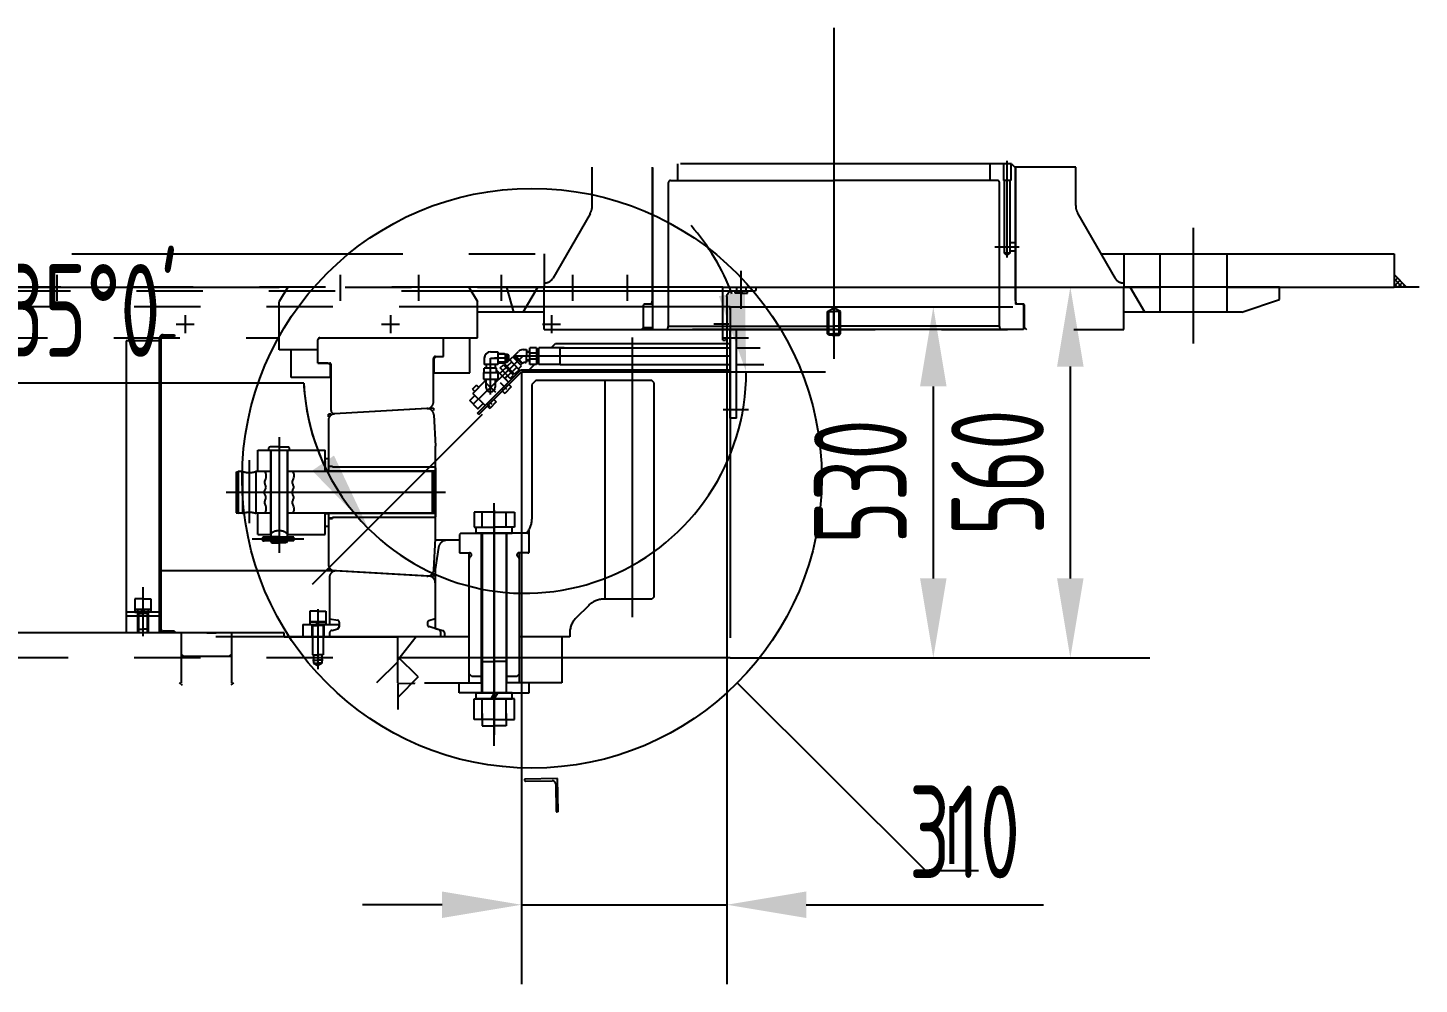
# Model space of a CAD drawing. Header units: millimetres. Extents: x -10 to 16810, y -10 to 11890.
# Drawn here: x 7669 to 9771, y 7006 to 8450 of the extents above; entities that cross this region are included whole.
import ezdxf
from ezdxf.enums import TextEntityAlignment as Align

# ---------------------------------------------------------------- set-up
doc = ezdxf.new("R2010")
doc.units = ezdxf.units.MM
doc.header["$LTSCALE"] = 400
for name, pattern in [('F', [0.75, 0.5, -0.25]), ('G', [2, 1.25, -0.25, 0.25, -0.25]), ('K', [2.5, 1.25, -0.25, 0.25, -0.25, 0.25, -0.25])]:
    doc.linetypes.add(name, pattern=pattern)
for name, color, linetype in [('01', 7, 'Continuous'), ('02', 1, 'Continuous'), ('04', 2, 'F'), ('05', 4, 'G'), ('07', 6, 'K'), ('08', 1, 'Continuous'), ('11', 3, 'Continuous')]:
    doc.layers.add(name, color=color, linetype=linetype)
doc.styles.get("Standard").update_dxf_attribs({"font": 'isocp', "width": 0.707, "bigfont": 'intecad.shx'})
doc.dimstyles.new('INTE', dxfattribs={"dimscale": 40, "dimtxt": 3.5, "dimasz": 3, "dimexe": 3, "dimexo": 0, "dimgap": 1, "dimtad": 1, "dimdsep": 46, "dimtxsty": 'Standard', "dimcen": 0, "dimclrd": 1, "dimclre": 1, "dimclrt": 3, "dimaunit": 1, "dimazin": 0, "dimtfac": 1, "dimtmove": 0, "dimatfit": 0, "dimfxl": 1, "dimarcsym": 0})
doc.dimstyles.new('INTE$2', dxfattribs={"dimscale": 40, "dimtxt": 3.5, "dimasz": 3, "dimexe": 3, "dimexo": 0, "dimgap": 1, "dimtad": 1, "dimtih": 1, "dimtoh": 1, "dimdsep": 46, "dimtxsty": 'Standard', "dimcen": 0, "dimclrd": 1, "dimclre": 1, "dimclrt": 3, "dimaunit": 1, "dimazin": 0, "dimtfac": 1, "dimtmove": 0, "dimatfit": 0, "dimfxl": 1, "dimarcsym": 0})

# ---------------------------------------------------------------- blocks, each defined once
blk = doc.blocks.new('*U5')
at = {"layer": '01'}
for p, q in [((0, 80), (4, 80)), ((0, 80), (0, 0)), ((6, 14.5), (6, 78)), ((0, 0), (50, 0)), ((48, 6), (14.5, 6)), ((50, 0), (50, 4))]:
    blk.add_line(p, q, dxfattribs=at)
for centre, radius, start, end in [((4, 78), 1.98, 359.954, 90), ((14.5, 14.5), 8.5, 180, 270), ((48, 4), 1.98, 0, 89.9911)]:
    blk.add_arc(centre, radius, start, end, dxfattribs=at)
blk = doc.blocks.new('*U6')
at = {"layer": '01'}
for p, q in [((-9.2, 3.1), (-9.2, 0)), ((0, 3.1), (-9.2, 3.1)), ((-9.2, 0), (0, 0)), ((0, 0), (-1.8, 3.1)), ((0, 3.1), (1.8, 0)), ((0, 3.1), (9.2, 3.1)), ((9.2, 0), (0, 0)), ((9.2, 3.1), (9.2, 0))]:
    blk.add_line(p, q, dxfattribs=at)
at = {"layer": '05'}
blk.add_line((0, 5.2), (0, -2.1), dxfattribs=at)
blk = doc.blocks.new('*D38')
at = {"layer": '08', "color": 1, "lineweight": -2}
for p, q in [((8768.7, 8058.8), (9363.7, 8058.8)), ((9243.7, 7938.8), (9243.7, 7618.8)), ((8729.7, 7498.8), (9363.7, 7498.8))]:
    blk.add_line(p, q, dxfattribs=at)
at = {"layer": '08', "color": 1}
for points in [[(9223.7, 7938.8), (9263.7, 7938.8), (9243.7, 8058.8)], [(9223.7, 7618.8), (9263.7, 7618.8), (9243.7, 7498.8)]]:
    blk.add_solid(points, dxfattribs=at)
at = {"layer": 'Defpoints', "color": 0}
for p in [(8768.7, 8058.8), (8729.7, 7498.8), (9243.7, 7498.8)]:
    blk.add_point(p, dxfattribs=at)
at = {"layer": '08', "color": 3, "insert": (9133.7, 7778.8), "char_height": 140, "attachment_point": 5, "rotation": 90}
blk.add_mtext('560', dxfattribs=at)
blk = doc.blocks.new('*D39')
at = {"layer": '08', "color": 1, "lineweight": -2}
for p, q in [((8729.7, 8028.8), (9156.7, 8028.8)), ((9036.7, 7908.8), (9036.7, 7618.8)), ((8729.7, 7498.8), (9156.7, 7498.8))]:
    blk.add_line(p, q, dxfattribs=at)
at = {"layer": '08', "color": 1}
for points in [[(9016.7, 7908.8), (9056.7, 7908.8), (9036.7, 8028.8)], [(9016.7, 7618.8), (9056.7, 7618.8), (9036.7, 7498.8)]]:
    blk.add_solid(points, dxfattribs=at)
at = {"layer": 'Defpoints', "color": 0}
for p in [(8729.7, 8028.8), (8729.7, 7498.8), (9036.7, 7498.8)]:
    blk.add_point(p, dxfattribs=at)
at = {"layer": '08', "color": 3, "insert": (8926.7, 7765), "char_height": 140, "attachment_point": 5, "rotation": 90}
blk.add_mtext('530', dxfattribs=at)
blk = doc.blocks.new('*D37')
at = {"layer": '08', "color": 1, "lineweight": -2}
for p, q in [((8729.7, 7930.7), (8874, 7930.7)), ((8085.7, 7913.5), (7516, 7913.5)), ((8355.2, 7866.2), (8098.4, 7609.4))]:
    blk.add_line(p, q, dxfattribs=at)
for start, end in [(20.6757, 41.3514), (225, 0), (182.9341, 225), (183.6486, 204.3243)]:
    blk.add_arc((8419.7, 7930.7), 334.4, start, end, dxfattribs=at)
at = {"layer": '08', "color": 1}
for points in [[(8752.2, 8052.3), (8712.8, 8045.1), (8754, 7930.7)], [(8131.4, 7804.3), (8098.5, 7781.6), (8183.2, 7694.2)]]:
    blk.add_solid(points, dxfattribs=at)
at = {"layer": 'Defpoints', "color": 0}
for p in [(8419.7, 7930.7), (8419.7, 7930.7), (8729.7, 7930.7), (8355.2, 7866.2), (8656.1, 7694.2)]:
    blk.add_point(p, dxfattribs=at)
at = {"layer": '08', "color": 3, "insert": (7740.9, 8023.5), "char_height": 140, "attachment_point": 5}
blk.add_mtext("135°0'", dxfattribs=at)
blk = doc.blocks.new('*D36')
at = {"layer": '08', "color": 1, "lineweight": -2}
for p, q in [((8414.7, 7930.7), (8414.7, 7005.9)), ((8724.7, 7930.7), (8724.7, 7005.9)), ((8294.7, 7125.9), (8174.7, 7125.9)), ((8414.7, 7125.9), (8724.7, 7125.9)), ((8844.7, 7125.9), (9203.1, 7125.9))]:
    blk.add_line(p, q, dxfattribs=at)
at = {"layer": '08', "color": 1}
for points in [[(8294.7, 7145.9), (8294.7, 7105.9), (8414.7, 7125.9)], [(8844.7, 7145.9), (8844.7, 7105.9), (8724.7, 7125.9)]]:
    blk.add_solid(points, dxfattribs=at)
at = {"layer": 'Defpoints', "color": 0}
for p in [(8414.7, 7930.7), (8724.7, 7930.7), (8724.7, 7125.9)]:
    blk.add_point(p, dxfattribs=at)
at = {"layer": '08', "color": 3, "insert": (9083.9, 7235.9), "char_height": 140, "attachment_point": 5}
blk.add_mtext('310', dxfattribs=at)

msp = doc.modelspace()

# ---------------------------------------------------------------- hatches: boundary and pattern name
at = {"layer": '07', "linetype": 'K'}
h = msp.add_hatch(dxfattribs=at)
h.set_pattern_fill('_USER', color=6, scale=5, angle=315, style=0, double=1, pattern_type=0)
h.set_pattern_definition([(315, (-1278.486, 2274.307), (3.535534, 3.535534), []), (45, (-1278.486, 2274.307), (-3.535534, 3.535534), [])])
h.paths.add_polyline_path([(9732.661, 8058.8052), (9751.661, 8058.8052), (9732.661, 8077.8052)])
h = msp.add_hatch(color=6, dxfattribs=at)
h.paths.add_polyline_path([(7977.161, 7504.1731), (7977.161, 7500.8052), (7973.0049, 7500.8052)])
h.paths.add_polyline_path([(7901.161, 7504.0232), (7905.2183, 7500.8052), (7901.161, 7500.8052)])
h = msp.add_hatch(color=6, dxfattribs=at)
h.paths.add_polyline_path([(7902.661, 7460.8052), (7902.661, 7457.0619), (7898.241, 7460.8052)])
h.paths.add_polyline_path([(7975.661, 7460.8052), (7979.4969, 7460.8052), (7975.661, 7458.0582)])

# ---------------------------------------------------------------- linework, layer by layer
at = {"layer": '01'}
for p, q in [((8729.661, 7860.6552), (8729.661, 7994.6552)), ((8729.661, 7994.6552), (8739.661, 7994.6552)), ((8729.661, 7860.6552), (8729.661, 7994.6552)), ((8729.661, 7994.6552), (8739.661, 7994.6552)), ((8739.661, 7860.6552), (8739.661, 7994.6552)), ((8739.661, 7860.6552), (8739.661, 7994.6552)), ((8437.3318, 7966.8658), (8427.3318, 7966.8658)), ((8437.3318, 7966.8658), (8437.3318, 7941.8658)), ((8479.3318, 7966.8658), (8440.9323, 7966.8658)), ((8459.2711, 7966.8658), (8466.0605, 7973.6552)), ((8466.0605, 7973.6552), (8729.661, 7973.6552)), ((8472.9323, 7941.8658), (8472.9323, 7966.8658)), ((8472.9323, 7966.8658), (8729.661, 7966.8658)), ((8739.661, 7966.8658), (8775.1186, 7966.8658)), ((8358.3564, 7951.3637), (8358.3564, 7941.7397)), ((8367.9804, 7960.9877), (8378.9804, 7960.9877)), ((8378.9804, 7960.9877), (8378.9804, 7941.7397)), ((8378.9804, 7958.3637), (8388.9804, 7958.3637)), ((8378.9804, 7958.3637), (8388.9804, 7958.3637)), ((8388.9804, 7958.3637), (8389.9804, 7957.3637)), ((8388.9804, 7944.3637), (8389.9804, 7945.3637)), ((8389.9804, 7957.3637), (8389.9804, 7945.3637)), ((8392.9804, 7957.3637), (8392.9804, 7945.3637)), ((8392.9804, 7957.3637), (8394.9804, 7955.8566)), ((8392.9804, 7945.3637), (8394.9804, 7946.8708)), ((8394.9804, 7955.8566), (8394.9804, 7946.8708)), ((8397.0331, 7948.828), (8401.732, 7953.3603)), ((8414.688, 7939.9282), (8401.732, 7953.3603)), ((8406.3459, 7953.8943), (8403.6889, 7951.3315)), ((8404.389, 7955.9231), (8410.3484, 7961.6714)), ((8404.389, 7955.9231), (8416.497, 7943.3703)), ((8405.5481, 7953.1248), (8414.997, 7943.3288)), ((8417.2033, 7964.367), (8422.2025, 7964.2768)), ((8420.3571, 7945.059), (8421.8554, 7945.0319)), ((8422.2025, 7964.2768), (8421.8554, 7945.0319)), ((8421.9027, 7947.6555), (8427.3318, 7947.5576)), ((8421.9027, 7947.6555), (8427.3318, 7947.5576)), ((8422.1552, 7961.6533), (8427.3318, 7961.5599)), ((8422.1552, 7961.6533), (8427.3318, 7961.5599)), ((8437.3318, 7959.0716), (8427.3318, 7959.0716)), ((8437.3318, 7949.6601), (8427.3318, 7949.6601)), ((8440.9323, 7965.0591), (8437.3318, 7965.0591)), ((8348.0369, 7868.2737), (8413.5289, 7933.7657)), ((8350.1582, 7866.1524), (8414.661, 7930.6552)), ((8378.9804, 7941.7397), (8358.3564, 7941.7397)), ((8377.0186, 7936.0922), (8358.3564, 7936.0922)), ((8358.3564, 7929.5637), (8358.3564, 7936.0922)), ((8361.1752, 7941.7397), (8361.1752, 7936.0922)), ((8374.7856, 7941.7397), (8374.7856, 7936.0922)), ((8377.0186, 7929.5637), (8377.0186, 7936.0922)), ((8377.0186, 7933.2136), (8395.0597, 7915.2965)), ((8378.9804, 7944.3637), (8388.9804, 7944.3637)), ((8378.9804, 7944.3637), (8388.9804, 7944.3637)), ((8382.1299, 7928.1375), (8386.2694, 7932.6947)), ((8382.6396, 7927.8153), (8388.8779, 7921.3479)), ((8382.6396, 7927.8153), (8388.8779, 7921.3479)), ((8389.3487, 7920.9682), (8393.885, 7924.7994)), ((8390.2557, 7938.6449), (8391.6574, 7939.9969)), ((8390.2557, 7938.6449), (8391.6574, 7939.9969)), ((8399.9751, 7928.5685), (8401.3768, 7929.9205)), ((8399.9751, 7928.5685), (8401.3768, 7929.9205)), ((8409.9892, 7935.3959), (8414.688, 7939.9282)), ((8415.7948, 7944.0983), (8413.1378, 7941.5354)), ((8413.4184, 7933.6552), (8729.661, 7933.6552)), ((8414.661, 7930.6552), (8729.661, 7930.6552)), ((8416.497, 7943.3703), (8416.7957, 7943.6585)), ((8426.0605, 7933.6552), (8434.2711, 7941.8658)), ((8437.3318, 7941.8658), (8427.3318, 7941.8658)), ((8440.9323, 7943.6726), (8437.3318, 7943.6726)), ((8472.9323, 7941.8658), (8440.9323, 7941.8658)), ((8472.9323, 7941.8658), (8729.661, 7941.8658)), ((8739.661, 7941.8658), (8780.65, 7941.8658)), ((8340.5686, 7904.624), (8346.4941, 7910.5905)), ((8340.5686, 7904.624), (8344.1163, 7901.1007)), ((8341.2769, 7898.2416), (8360.9804, 7918.0814)), ((8350.0418, 7907.0672), (8346.4941, 7910.5905)), ((8360.9804, 7919.5637), (8360.9804, 7907.4333)), ((8374.9804, 7919.5637), (8374.9804, 7907.4333)), ((8382.4435, 7914.437), (8388.2639, 7908.6567)), ((8399.015, 7907.9382), (8389.2483, 7898.1039)), ((8389.2827, 7921.0338), (8394.9582, 7915.3973)), ((8395.4673, 7911.4615), (8399.015, 7907.9382)), ((8341.2769, 7898.2416), (8359.7249, 7879.9203)), ((8376.3949, 7885.3181), (8366.6282, 7875.4838)), ((8372.8472, 7888.8414), (8376.3949, 7885.3181)), ((8385.7006, 7901.6272), (8389.2483, 7898.1039)), ((8350.1582, 7866.1524), (8348.0369, 7868.2737)), ((8363.0805, 7879.0071), (8366.6282, 7875.4838)), ((8739.661, 7860.6552), (8729.661, 7860.6552)), ((8739.661, 7860.6552), (8729.661, 7860.6552))]:
    msp.add_line(p, q, dxfattribs=at)
at = {"layer": '01', "color": 7, "linetype": 'Continuous'}
for p, q in [((8427.3318, 7941.8658), (8427.3318, 7966.8658)), ((8440.9323, 7941.8658), (8440.9323, 7966.8658)), ((8396.099, 7949.7965), (8388.9015, 7942.8541)), ((8389.9804, 7957.3637), (8392.9804, 7957.3637)), ((8389.9804, 7945.3637), (8392.9804, 7945.3637)), ((8399.9067, 7945.8488), (8392.7093, 7938.9064)), ((8396.099, 7949.7965), (8411.3301, 7934.0058)), ((8357.0107, 7929.5637), (8357.0107, 7919.5637)), ((8357.0107, 7929.5637), (8378.9501, 7929.5637)), ((8378.9501, 7929.5637), (8378.9501, 7919.5637)), ((8382.4616, 7936.6424), (8387.4998, 7941.5021)), ((8397.6927, 7920.8517), (8382.4616, 7936.6424)), ((8386.2694, 7932.6947), (8391.3076, 7937.5544)), ((8402.731, 7925.7114), (8387.4998, 7941.5021)), ((8388.9015, 7942.8541), (8404.1326, 7927.0634)), ((8393.885, 7924.7994), (8398.9232, 7929.659)), ((8397.6927, 7920.8517), (8402.731, 7925.7114)), ((8407.5223, 7937.9535), (8400.3249, 7931.0111)), ((8411.3301, 7934.0058), (8404.1326, 7927.0634)), ((8357.0107, 7919.5637), (8378.9501, 7919.5637))]:
    msp.add_line(p, q, dxfattribs=at)
at = {"layer": '01'}
msp.add_lwpolyline([(8336.3957, 7887.3124), (8344.2839, 7895.2552), (8356.7179, 7882.9066), (8348.8297, 7874.9638)], close=True, dxfattribs=at)
for centre, radius, start, end in [((8367.9804, 7951.3637), 9.624, 90, 180), ((8417.0298, 7954.7446), 9.624, 88.9666419, 133.9666419), ((8420.2669, 7940.0598), 5, 88.9666419, 133.9666419), ((8367.9804, 7907.4333), 7, 180, 0)]:
    msp.add_arc(centre, radius, start, end, dxfattribs=at)
at = {"layer": '02'}
for p, q in [((8389.9804, 7957.3637), (8378.9804, 7957.3637)), ((8389.9804, 7945.3637), (8378.9804, 7945.3637)), ((8427.3318, 7948.5578), (8421.9208, 7948.6554)), ((8427.3318, 7960.5597), (8422.1372, 7960.6534)), ((8392.3516, 7939.2772), (8390.9499, 7937.9252)), ((8400.6825, 7930.6403), (8399.2808, 7929.2883)), ((8740.6366, 7460.9968), (9024.881, 7177.8115)), ((9024.881, 7177.8115), (9104.881, 7177.8115))]:
    msp.add_line(p, q, dxfattribs=at)
msp.add_circle((8430.461, 7770.0165), 437.8379, dxfattribs=at)
at = {"layer": '04', "color": 2, "linetype": 'F'}
for p, q in [((8387.2813, 7903.2755), (8385.16, 7905.3968)), ((8393.6453, 7909.6395), (8391.524, 7911.7608)), ((8364.6539, 7880.6481), (8362.5326, 7882.7694)), ((8362.5436, 7882.7585), (8366.8008, 7878.5305)), ((8371.0179, 7887.012), (8368.8966, 7889.1334))]:
    msp.add_line(p, q, dxfattribs=at)
at = {"layer": '05', "color": 4, "linetype": 'G'}
for p, q in [((8886.661, 8450.3353), (8886.661, 7912.1598)), ((9148.411, 8103.3258), (9148.411, 8249.4608)), ((9166.1728, 8119.3052), (9129.8582, 8119.3052)), ((8746.661, 8025.9908), (8746.661, 8083.1907)), ((8582.319, 7560.1288), (8582.319, 7982.7823)), ((8757.5579, 7981.6552), (8719.3669, 7981.6552)), ((8757.5579, 7981.6552), (8719.3669, 7981.6552)), ((8367.9804, 7896.4636), (8367.9804, 7951.3637)), ((8367.9804, 7951.3637), (8378.9501, 7951.3637)), ((8394.9804, 7951.3637), (8373.9804, 7951.3637)), ((8416.6371, 7954.3658), (8390.0772, 7928.747)), ((8729.661, 7954.3658), (8402.6284, 7954.3658)), ((8438.0264, 7954.3658), (8416.6371, 7954.3658)), ((8341.6798, 7882.0646), (8387.8204, 7926.5702)), ((8384.3411, 7923.2142), (8400.1318, 7938.4453)), ((8360.4782, 7914.884), (8375.4826, 7899.9826)), ((8392.5846, 7904.3362), (8388.342, 7908.5788)), ((8365.7146, 7885.9514), (8369.9718, 7881.7234)), ((8369.9572, 7881.7087), (8365.7146, 7885.9514)), ((8719.3669, 7873.6552), (8757.5579, 7873.6552)), ((8719.3669, 7873.6552), (8757.5579, 7873.6552))]:
    msp.add_line(p, q, dxfattribs=at)
at = {"layer": '05'}
msp.add_line((9429.461, 8148.2333), (9429.461, 7973.4756), dxfattribs=at)
at = {"layer": '07', "color": 6, "linetype": 'K'}
for p, q in [((8521.536, 8182.0039), (8521.536, 8239.8052)), ((8612.661, 8038.8052), (8612.661, 8239.8052)), ((9154.661, 8244.8052), (8618.661, 8244.8052)), ((8650.661, 8219.8052), (8650.661, 8244.8052)), ((9122.661, 8219.8052), (9122.661, 8244.8052)), ((9142.911, 8244.8052), (9142.911, 8219.8052)), ((9153.911, 8244.8052), (9153.911, 8219.8052)), ((9154.661, 8244.8052), (9160.661, 8238.8052)), ((9251.786, 8239.8052), (9159.661, 8239.8052)), ((9160.661, 8038.8052), (9160.661, 8239.8052)), ((9251.786, 8182.0039), (9251.786, 8239.8052)), ((8612.661, 8238.8052), (8612.661, 7994.8052)), ((8639.661, 8219.8052), (8886.661, 8219.8052)), ((9133.661, 8219.8052), (8886.661, 8219.8052)), ((9153.911, 8219.8052), (9142.911, 8219.8052)), ((9144.161, 8109.8052), (9144.161, 8219.8052)), ((9152.661, 8109.8052), (9152.661, 8219.8052)), ((9160.661, 8238.8052), (9160.661, 8032.8052)), ((8636.661, 7999.8052), (8636.661, 8216.8052)), ((9136.661, 7999.8052), (9136.661, 8216.8052)), ((8518.1867, 8169.5039), (8461.7803, 8071.8052)), ((9255.1354, 8169.5039), (9311.5418, 8071.8052)), ((9160.661, 8125.8052), (9152.661, 8125.8052)), ((9160.661, 8112.8052), (9152.661, 8112.8052)), ((6735.161, 8108.8052), (8483.1423, 8108.8052)), ((8448.661, 8108.8052), (8448.661, 8058.8052)), ((8448.661, 8108.8052), (8448.661, 8058.8052)), ((9152.661, 8109.8052), (9144.161, 8109.8052)), ((9148.411, 8107.1744), (9144.161, 8109.8052)), ((9148.411, 8107.1744), (9152.661, 8109.8052)), ((9290.1798, 8108.8052), (9732.661, 8108.8052)), ((9324.661, 8108.8052), (9324.661, 8058.8052)), ((9324.661, 8108.8052), (9324.661, 8058.8052)), ((9324.661, 8108.8052), (9324.661, 8058.8052)), ((9378.661, 8108.8052), (9378.661, 8020.8052)), ((9480.261, 8108.8052), (9480.261, 8020.8052)), ((9732.661, 8108.8052), (9732.661, 8058.8052)), ((7712.9154, 8077.4138), (7712.9154, 8038.1089)), ((8140.8769, 8077.4138), (8140.8769, 8038.1089)), ((8259.2249, 8077.4138), (8259.2249, 8038.1089)), ((8384.042, 8077.4138), (8384.042, 8038.1089)), ((8491.5378, 8077.4138), (8491.5378, 8038.1089)), ((8574.023, 8077.4138), (8574.023, 8038.1089)), ((9732.661, 8077.8052), (9751.661, 8058.8052)), ((3548.411, 8058.8052), (8448.911, 8058.8052)), ((8718.661, 8058.8052), (5998.661, 8058.8052)), ((8733.161, 8052.8052), (5998.661, 8052.8052)), ((8061.661, 8058.8052), (8048.661, 8036.8052)), ((8335.161, 8058.8052), (8348.161, 8036.8052)), ((8402.8431, 8020.8052), (8392.661, 8058.8052)), ((8417.2217, 8020.8052), (8439.161, 8058.8052)), ((8450.522, 8065.3052), (8448.661, 8065.3052)), ((8448.911, 7994.8052), (8448.911, 8058.8052)), ((8739.661, 8058.8052), (8739.661, 8052.8052)), ((8753.661, 8058.8052), (8753.661, 8052.8052)), ((9322.8001, 8065.3052), (9324.661, 8065.3052)), ((9559.661, 8058.8052), (9324.411, 8058.8052)), ((9324.411, 7994.8052), (9324.411, 8058.8052)), ((9324.411, 8058.8052), (9378.661, 8058.8052)), ((9356.1004, 8020.8052), (9334.161, 8058.8052)), ((9480.261, 8058.8052), (9732.661, 8058.8052)), ((9559.661, 8039.8052), (9559.661, 8058.8052)), ((9770.661, 8058.8052), (9732.661, 8058.8052)), ((8729.661, 8028.8052), (3267.661, 8028.8052)), ((8048.661, 7964.1052), (8048.661, 8036.8052)), ((8348.161, 7982.1052), (8348.161, 8036.8052)), ((8598.966, 7997.8052), (8598.966, 8031.6052)), ((8611.0534, 8032.8052), (8600.166, 8032.8052)), ((8611.0534, 8032.8052), (8612.661, 8038.8052)), ((8729.661, 8028.8052), (8729.661, 7498.8052)), ((8729.661, 8024.7868), (8729.661, 8028.8052)), ((9162.2687, 8032.8052), (9160.661, 8038.8052)), ((9173.156, 8032.8052), (9160.661, 8032.8052)), ((9171.661, 8032.8052), (9173.161, 8031.3052)), ((9173.161, 8031.3052), (9173.161, 7994.8052)), ((9174.356, 7997.8052), (9174.356, 8031.6052)), ((9502.661, 8020.8052), (9559.661, 8039.8052)), ((7906.5592, 8016.3287), (7906.5592, 7989.2449)), ((8216.89, 8016.3287), (8216.89, 7989.2449)), ((8402.8431, 8020.8052), (8348.161, 8020.8052)), ((8448.911, 8020.8052), (8402.8431, 8020.8052)), ((8459.8211, 8016.3287), (8459.8211, 7989.2449)), ((8724.661, 8007.7768), (8724.661, 7498.8052)), ((8876.661, 8021.683), (8884.161, 8026.0131)), ((8876.661, 7994.8052), (8876.661, 8021.683)), ((8876.661, 8021.683), (8886.661, 8021.683)), ((8878.661, 7994.8052), (8878.661, 8021.683)), ((8884.161, 8026.0131), (8886.661, 8026.0131)), ((8886.661, 7983.7015), (8886.661, 8027.2735)), ((8889.161, 8026.0131), (8886.661, 8026.0131)), ((8896.661, 8021.683), (8886.661, 8021.683)), ((8896.661, 8021.683), (8889.161, 8026.0131)), ((8894.661, 7994.8052), (8894.661, 8021.683)), ((8896.661, 7994.8052), (8896.661, 8021.683)), ((9502.661, 8020.8052), (9324.411, 8020.8052)), ((7873.161, 7986.8052), (7890.661, 7986.8052)), ((7890.661, 7986.8052), (7890.661, 7984.3052)), ((7893.0173, 8002.7868), (7920.1011, 8002.7868)), ((8203.3481, 8002.7868), (8230.4319, 8002.7868)), ((8446.2792, 8002.7868), (8473.3629, 8002.7868)), ((8448.911, 7994.8052), (9324.411, 7994.8052)), ((8598.966, 7997.8052), (8595.966, 7994.8052)), ((8598.966, 7997.8052), (8612.661, 7997.8052)), ((9173.161, 7994.8052), (8612.661, 7994.8052)), ((8635.3213, 7994.8052), (8636.661, 7999.8052)), ((8636.661, 7999.8052), (8886.661, 7999.8052)), ((8727.6089, 8002.7868), (8704.993, 8002.7868)), ((8876.661, 7988.0131), (8876.661, 7994.8052)), ((8876.661, 7988.0131), (8886.661, 7988.0131)), ((8878.661, 7986.0131), (8876.661, 7988.0131)), ((8878.661, 7986.0131), (8878.661, 7994.8052)), ((9136.661, 7999.8052), (8886.661, 7999.8052)), ((8896.661, 7988.0131), (8886.661, 7988.0131)), ((8894.661, 7986.0131), (8894.661, 7994.8052)), ((8894.661, 7986.0131), (8896.661, 7988.0131)), ((8896.661, 7988.0131), (8896.661, 7994.8052)), ((9138.0008, 7994.8052), (9136.661, 7999.8052)), ((9173.161, 7997.8052), (9174.356, 7997.8052)), ((9174.356, 7997.8052), (9177.356, 7994.8052)), ((5998.661, 7982.1052), (8048.661, 7982.1052)), ((7817.661, 7977.8052), (7817.661, 7561.8052)), ((7867.661, 7977.8052), (7817.661, 7977.8052)), ((7867.661, 7536.8052), (7867.661, 7981.3052)), ((7870.161, 7542.3052), (7870.161, 7981.3052)), ((7873.161, 7984.3052), (7890.661, 7984.3052)), ((8109.911, 7982.1052), (8106.911, 7979.1052)), ((8106.911, 7944.1052), (8106.911, 7979.1052)), ((8109.911, 7982.1052), (8348.161, 7982.1052)), ((8296.661, 7954.1052), (8296.661, 7982.1052)), ((8336.661, 7929.1052), (8336.661, 7982.1052)), ((8886.661, 7986.0131), (8878.661, 7986.0131)), ((8886.661, 7986.0131), (8894.661, 7986.0131)), ((8106.911, 7964.1052), (8048.661, 7964.1052)), ((8066.911, 7922.1052), (8066.911, 7964.1052)), ((8281.661, 7885.2043), (8281.661, 7951.1052)), ((8285.661, 7954.1052), (8282.661, 7951.1052)), ((8282.661, 7929.1052), (8282.661, 7951.1052)), ((8284.661, 7954.1052), (8296.661, 7954.1052)), ((7867.661, 7942.8052), (7867.661, 7561.8052)), ((8121.961, 7944.1052), (8106.861, 7944.1052)), ((8117.011, 7944.1052), (8106.861, 7944.1052)), ((8106.911, 7944.1052), (8124.911, 7944.1052)), ((8125.911, 7941.1052), (8122.911, 7944.1052)), ((8125.911, 7922.1052), (8125.911, 7941.1052)), ((8126.911, 7872.2735), (8126.911, 7942.1052)), ((8282.661, 7929.1052), (8336.661, 7929.1052)), ((8125.911, 7922.1052), (8066.911, 7922.1052)), ((8436.461, 7917.6552), (8430.461, 7911.6552)), ((8430.461, 7911.6552), (8430.461, 7708.3552)), ((8611.661, 7917.6552), (8436.461, 7917.6552)), ((8540.29, 7917.6552), (8540.29, 7587.4552)), ((8614.661, 7914.6552), (8611.661, 7917.6552)), ((8614.661, 7914.6552), (8614.661, 7590.4552)), ((8126.8363, 7866.9778), (8122.911, 7866.7552)), ((8122.911, 7862.7017), (8122.911, 7866.7552)), ((8272.2271, 7875.2204), (8132.1941, 7867.2815)), ((8271.6771, 7875.1892), (8132.345, 7867.2901)), ((8281.661, 7875.7552), (8278.2064, 7875.5594)), ((8281.661, 7875.7552), (8281.8599, 7872.2485)), ((8282.2271, 7865.7713), (8284.911, 7818.4288)), ((8122.911, 7857.3061), (8122.911, 7780.2552)), ((8048.411, 7832.2552), (8048.411, 7657.2552)), ((8016.411, 7780.2552), (8016.411, 7812.2552)), ((8016.411, 7812.2552), (8117.911, 7812.2552)), ((8048.411, 7817.2552), (8034.911, 7817.2552)), ((8035.411, 7812.2552), (8035.411, 7685.2552)), ((8035.911, 7811.2552), (8035.911, 7681.2052)), ((8048.411, 7817.2552), (8061.911, 7817.2552)), ((8060.911, 7811.2552), (8060.911, 7681.2052)), ((8061.411, 7812.2552), (8061.411, 7685.2552)), ((8117.911, 7780.2552), (8117.911, 7812.2552)), ((8117.911, 7799.7552), (8122.911, 7799.7552)), ((8284.911, 7679.0816), (8284.911, 7818.4288)), ((7983.411, 7779.4514), (7986.411, 7780.2552)), ((7983.411, 7779.4514), (7983.411, 7718.0591)), ((7993.411, 7780.2552), (7986.411, 7780.2552)), ((7986.411, 7780.2552), (7986.411, 7717.2552)), ((7993.411, 7780.2552), (7993.411, 7717.2552)), ((8003.411, 7797.4968), (8003.411, 7702.117)), ((8035.911, 7780.2552), (8013.411, 7780.2552)), ((8013.411, 7780.2552), (8013.411, 7717.2552)), ((8279.711, 7780.2552), (8060.911, 7780.2552)), ((8122.911, 7781.2552), (8117.911, 7781.2552)), ((8122.911, 7788.2552), (8129.261, 7788.2552)), ((8129.261, 7787.7552), (8122.911, 7787.7552)), ((8283.211, 7780.7552), (8122.911, 7780.7552)), ((8129.261, 7788.2552), (8129.261, 7786.7552)), ((8284.911, 7786.7552), (8129.261, 7786.7552)), ((8282.711, 7779.4514), (8279.711, 7780.2552)), ((8279.711, 7780.2552), (8279.711, 7717.2552)), ((8282.711, 7779.4514), (8282.711, 7718.0591)), ((8283.211, 7786.7552), (8284.711, 7785.8892)), ((8283.211, 7780.7552), (8284.711, 7781.6212)), ((8283.211, 7780.7552), (8283.211, 7716.7552)), ((8284.711, 7785.8892), (8284.711, 7711.6212)), ((8299.911, 7748.7552), (7968.411, 7748.7552)), ((7983.411, 7718.0591), (7986.411, 7717.2552)), ((7993.411, 7717.2552), (7986.411, 7717.2552)), ((8035.911, 7717.2552), (8013.411, 7717.2552)), ((8016.411, 7685.2552), (8016.411, 7717.2552)), ((8279.711, 7717.2552), (8060.911, 7717.2552)), ((8117.911, 7685.2552), (8117.911, 7717.2552)), ((8122.911, 7716.2552), (8117.911, 7716.2552)), ((8122.911, 7717.2552), (8122.911, 7640.2043)), ((8283.211, 7716.7552), (8122.911, 7716.7552)), ((8282.711, 7718.0591), (8279.711, 7717.2552)), ((8283.211, 7716.7552), (8284.711, 7715.8892)), ((8343.066, 7718.8052), (8343.066, 7696.3052)), ((8373.461, 7718.8052), (8343.066, 7718.8052)), ((8355.461, 7696.3052), (8355.461, 7718.8052)), ((8373.461, 7365.9128), (8373.461, 7732.2891)), ((8373.461, 7721.8702), (8373.461, 7382.7563)), ((8373.461, 7718.8052), (8403.856, 7718.8052)), ((8391.461, 7696.3052), (8391.461, 7718.8052)), ((8403.856, 7718.8052), (8403.856, 7696.3052)), ((8117.911, 7697.7552), (8122.911, 7697.7552)), ((8129.261, 7709.7552), (8122.911, 7709.7552)), ((8122.911, 7709.2552), (8129.261, 7709.2552)), ((8129.261, 7710.7552), (8129.261, 7709.2552)), ((8284.911, 7710.7552), (8129.261, 7710.7552)), ((8283.211, 7710.7552), (8284.711, 7711.6212)), ((8343.066, 7696.3052), (8373.461, 7696.3052)), ((8346.211, 7687.3052), (8346.211, 7696.3052)), ((8346.211, 7696.3052), (8373.461, 7696.3052)), ((8373.461, 7685.2085), (8373.461, 7698.4009)), ((8400.711, 7696.3052), (8373.461, 7696.3052)), ((8403.856, 7696.3052), (8373.461, 7696.3052)), ((8400.711, 7687.3052), (8400.711, 7696.3052)), ((8085.979, 7678.2552), (8007.7456, 7678.2552)), ((8016.411, 7685.2552), (8035.911, 7685.2552)), ((8070.979, 7681.2052), (8025.6932, 7681.2052)), ((8070.979, 7675.3052), (8025.6956, 7675.3052)), ((8037.161, 7681.4052), (8035.911, 7682.6552)), ((8035.911, 7675.3052), (8035.911, 7675.2552)), ((8035.911, 7675.2552), (8037.6431, 7672.2552)), ((8037.161, 7675.1052), (8036.4234, 7674.3677)), ((8037.161, 7681.4052), (8037.161, 7681.2052)), ((8048.411, 7681.4052), (8037.161, 7681.4052)), ((8037.161, 7675.1052), (8037.161, 7675.3052)), ((8048.411, 7675.1052), (8037.161, 7675.1052)), ((8037.6431, 7672.2552), (8048.411, 7672.2552)), ((8048.411, 7681.4052), (8059.661, 7681.4052)), ((8048.411, 7675.1052), (8059.661, 7675.1052)), ((8059.179, 7672.2552), (8048.411, 7672.2552)), ((8060.911, 7675.2552), (8059.179, 7672.2552)), ((8059.661, 7681.4052), (8060.911, 7682.6552)), ((8059.661, 7681.4052), (8059.661, 7681.2052)), ((8059.661, 7675.1052), (8059.661, 7675.3052)), ((8059.661, 7675.1052), (8060.3986, 7674.3677)), ((8060.911, 7685.2552), (8117.911, 7685.2552)), ((8060.911, 7675.3052), (8060.911, 7675.2552)), ((8070.979, 7675.3052), (8070.979, 7681.2052)), ((8282.2271, 7631.7392), (8284.911, 7679.0816)), ((8302.099, 7676.3552), (8284.911, 7676.3552)), ((8320.961, 7676.3552), (8302.099, 7676.3552)), ((8322.961, 7687.3052), (8320.961, 7685.3052)), ((8320.961, 7685.3052), (8320.961, 7658.1052)), ((8322.961, 7687.3052), (8373.461, 7687.3052)), ((8373.461, 7687.3052), (8346.211, 7687.3052)), ((8354.461, 7460.8052), (8354.461, 7687.3052)), ((8355.461, 7687.3052), (8355.461, 7445.8052)), ((8373.461, 7687.3052), (8400.711, 7687.3052)), ((8423.961, 7687.3052), (8373.461, 7687.3052)), ((8391.461, 7687.3052), (8391.461, 7445.8052)), ((8392.461, 7460.8052), (8392.461, 7687.3052)), ((8425.961, 7685.3052), (8423.961, 7687.3052)), ((8425.961, 7691.9921), (8425.961, 7658.1052)), ((8289.2336, 7665.2206), (8284.461, 7632.3052)), ((8321.761, 7657.3052), (8335.461, 7657.3052)), ((8335.461, 7460.8052), (8335.461, 7657.3052)), ((8336.3397, 7650.1839), (8338.3397, 7652.1839)), ((8410.5824, 7650.1839), (8408.5824, 7652.1839)), ((8425.161, 7657.3052), (8410.7037, 7657.3052)), ((8411.461, 7460.8052), (8411.461, 7657.3052)), ((8135.0271, 7630.0683), (7870.161, 7630.0683)), ((8122.911, 7634.8087), (8122.911, 7630.7552)), ((8126.8363, 7630.5327), (8122.911, 7630.7552)), ((8271.6771, 7622.3212), (8132.345, 7630.2204)), ((8275.0271, 7622.1313), (8135.0271, 7630.0683)), ((8284.461, 7632.3052), (8284.461, 7542.8052)), ((8124.461, 7620.0844), (8124.461, 7549.3052)), ((8281.661, 7621.7552), (8278.2064, 7621.9511)), ((8281.661, 7621.7552), (8281.8599, 7625.262)), ((8284.461, 7612.1474), (8284.461, 7542.8052)), ((7830.661, 7587.9052), (7830.661, 7571.9052)), ((7842.661, 7587.9052), (7830.661, 7587.9052)), ((7842.661, 7605.6302), (7842.661, 7531.4211)), ((7842.661, 7591.0577), (7842.661, 7538.963)), ((7842.661, 7587.9052), (7854.661, 7587.9052)), ((7854.661, 7587.9052), (7854.661, 7571.9052)), ((8611.661, 7587.4552), (8538.8659, 7587.4552)), ((8614.661, 7590.4552), (8611.661, 7587.4552)), ((7867.661, 7567.8052), (7817.661, 7567.8052)), ((7842.661, 7571.9052), (7830.461, 7571.9052)), ((7830.461, 7571.9052), (7830.461, 7567.8052)), ((7830.461, 7567.8052), (7842.661, 7567.8052)), ((7830.661, 7571.9052), (7842.661, 7571.9052)), ((7834.661, 7571.9052), (7834.661, 7536.8052)), ((7842.661, 7571.9052), (7840.2939, 7567.8052)), ((7842.661, 7574.0019), (7842.661, 7565.7095)), ((7842.661, 7571.9052), (7854.861, 7571.9052)), ((7842.661, 7567.8052), (7845.0282, 7571.9052)), ((7854.661, 7571.9052), (7842.661, 7571.9052)), ((7854.861, 7567.8052), (7842.661, 7567.8052)), ((7850.661, 7571.9052), (7850.661, 7536.8052)), ((7854.861, 7571.9052), (7854.861, 7567.8052)), ((8106.861, 7569.4052), (8094.861, 7569.4052)), ((8094.861, 7569.4052), (8094.861, 7553.4052)), ((8106.861, 7572.5577), (8106.861, 7481.7443)), ((8106.861, 7569.4052), (8118.861, 7569.4052)), ((8118.861, 7569.4052), (8118.861, 7553.4052)), ((8516.2385, 7578.0826), (8496.8336, 7558.6778)), ((7867.661, 7561.8052), (7817.661, 7561.8052)), ((7867.661, 7561.8052), (7817.661, 7561.8052)), ((7817.661, 7561.8052), (7817.661, 7536.8052)), ((7834.661, 7565.9052), (7842.661, 7565.9052)), ((7836.261, 7565.9052), (7836.261, 7536.8052)), ((7850.661, 7565.9052), (7842.661, 7565.9052)), ((7849.061, 7565.9052), (7849.061, 7536.8052)), ((8084.461, 7549.3052), (8084.461, 7530.3052)), ((8084.461, 7549.3052), (8138.461, 7549.3052)), ((8106.861, 7553.4052), (8094.661, 7553.4052)), ((8094.661, 7553.4052), (8094.661, 7549.3052)), ((8094.661, 7549.3052), (8106.861, 7549.3052)), ((8094.861, 7553.4052), (8106.861, 7553.4052)), ((8097.861, 7549.3052), (8097.861, 7530.3052)), ((8098.861, 7549.3052), (8098.861, 7503.4052)), ((8098.861, 7547.4052), (8106.861, 7547.4052)), ((8106.861, 7553.4052), (8104.4939, 7549.3052)), ((8106.861, 7555.5019), (8106.861, 7547.2095)), ((8106.861, 7553.4052), (8119.061, 7553.4052)), ((8106.861, 7549.3052), (8109.2282, 7553.4052)), ((8118.861, 7553.4052), (8106.861, 7553.4052)), ((8119.061, 7549.3052), (8106.861, 7549.3052)), ((8114.861, 7547.4052), (8106.861, 7547.4052)), ((8114.861, 7549.3052), (8114.861, 7503.4052)), ((8115.861, 7549.3052), (8115.861, 7530.3052)), ((8119.061, 7553.4052), (8119.061, 7549.3052)), ((8124.461, 7557.9501), (8136.982, 7555.7423)), ((8138.461, 7549.3052), (8138.461, 7545.3392)), ((8139.461, 7552.7879), (8139.461, 7545.6072)), ((8272.461, 7551.952), (8272.461, 7548.8839)), ((8290.3881, 7540.8794), (8274.534, 7546.0307)), ((8284.461, 7557.4694), (8274.6846, 7554.8498)), ((8056.061, 7536.8052), (6693.8208, 7536.8052)), ((7870.161, 7536.8052), (7817.661, 7536.8052)), ((7834.661, 7541.9052), (7842.661, 7541.9052)), ((7850.661, 7541.9052), (7842.661, 7541.9052)), ((7890.661, 7539.3052), (7873.161, 7539.3052)), ((7890.661, 7536.8052), (7873.161, 7536.8052)), ((7890.661, 7539.3052), (7890.661, 7536.8052)), ((7901.161, 7460.8052), (7901.161, 7536.8052)), ((7939.161, 7536.8052), (7953.3933, 7536.8052)), ((8298.461, 7530.3052), (7952.8151, 7530.3052)), ((8056.061, 7536.8052), (7953.3933, 7536.8052)), ((7977.161, 7530.3052), (7977.161, 7536.8052)), ((7977.161, 7460.8052), (7977.161, 7530.3052)), ((8291.8164, 7530.3052), (8020.5847, 7530.3052)), ((8056.061, 7530.3052), (8056.061, 7536.8052)), ((8056.061, 7530.3052), (8056.061, 7536.8052)), ((8056.061, 7530.3052), (8227.661, 7530.3052)), ((8335.461, 7530.3052), (8056.061, 7530.3052)), ((8335.461, 7530.3052), (8056.061, 7530.3052)), ((8124.461, 7535.4493), (8124.461, 7530.3052)), ((8128.167, 7540.279), (8137.2375, 7542.7094)), ((8227.661, 7460.8052), (8227.661, 7530.3052)), ((8227.661, 7460.8052), (8227.661, 7530.3052)), ((8255.661, 7530.3052), (8227.661, 7495.3052)), ((8296.0151, 7539.7093), (8284.461, 7542.8052)), ((8292.461, 7538.0262), (8292.461, 7530.3052)), ((8298.461, 7536.5217), (8298.461, 7530.3052)), ((8335.461, 7530.3052), (8298.461, 7530.3052)), ((8475.661, 7530.3052), (8411.461, 7530.3052)), ((8475.161, 7530.3052), (8411.461, 7530.3052)), ((8487.461, 7530.3052), (8411.461, 7530.3052)), ((8475.661, 7530.3052), (8475.661, 7460.8052)), ((8487.461, 7536.0504), (8487.461, 7530.3052)), ((7905.2183, 7500.8052), (7901.161, 7504.0232)), ((7973.0049, 7500.8052), (7977.161, 7504.1731)), ((8098.861, 7503.4052), (8106.861, 7503.4052)), ((8100.461, 7503.4052), (8100.461, 7495.3052)), ((8114.861, 7503.4052), (8106.861, 7503.4052)), ((8113.261, 7503.4052), (8113.261, 7495.3052)), ((8729.661, 7498.8052), (3267.661, 7498.8052)), ((7977.161, 7500.8052), (7901.161, 7500.8052)), ((8098.861, 7495.3052), (8106.861, 7495.3052)), ((8100.461, 7495.3052), (8100.461, 7490.5974)), ((8100.461, 7490.5974), (8106.861, 7490.5974)), ((8100.461, 7490.5974), (8106.861, 7487.4356)), ((8114.861, 7495.3052), (8106.861, 7495.3052)), ((8113.261, 7490.5974), (8106.861, 7487.4356)), ((8113.261, 7490.5974), (8106.861, 7490.5974)), ((8113.261, 7495.3052), (8113.261, 7490.5974)), ((8227.661, 7492.8052), (8195.661, 7460.8052)), ((8227.661, 7492.8052), (8195.661, 7460.8052)), ((8258.5026, 7470.1898), (8227.661, 7500.2601)), ((8355.461, 7493.3052), (8373.461, 7493.3052)), ((8391.461, 7493.3052), (8373.461, 7493.3052)), ((8258.5026, 7470.1898), (8227.7863, 7438.6857)), ((8339.461, 7470.8052), (8335.461, 7474.8052)), ((8355.461, 7470.8052), (8339.461, 7470.8052)), ((8373.461, 7443.7531), (8373.461, 7462.6168)), ((8407.461, 7470.8052), (8392.461, 7470.8052)), ((8407.461, 7470.8052), (8411.461, 7474.8052)), ((7902.661, 7457.0619), (7898.241, 7460.8052)), ((7979.4969, 7460.8052), (7975.661, 7458.0582)), ((8227.9664, 7460.2801), (8227.661, 7422.798)), ((8227.9664, 7460.2801), (8253.4207, 7460.553)), ((8253.4207, 7460.553), (8253.4207, 7460.8052)), ((8268.1279, 7460.8052), (8355.461, 7460.8052)), ((8320.461, 7445.8052), (8320.461, 7460.8052)), ((8373.461, 7445.8052), (8320.461, 7445.8052)), ((8346.211, 7436.8052), (8346.211, 7445.8052)), ((8346.211, 7445.8052), (8373.461, 7445.8052)), ((8354.961, 7445.8052), (8354.961, 7460.8052)), ((8373.461, 7445.8052), (8368.2649, 7436.8052)), ((8373.461, 7434.7085), (8373.461, 7447.9009)), ((8373.461, 7436.8052), (8378.6572, 7445.8052)), ((8400.711, 7445.8052), (8373.461, 7445.8052)), ((8373.461, 7445.8052), (8426.461, 7445.8052)), ((8475.661, 7460.8052), (8391.461, 7460.8052)), ((8426.461, 7460.8052), (8391.461, 7460.8052)), ((8391.961, 7445.8052), (8391.961, 7460.8052)), ((8400.711, 7436.8052), (8400.711, 7445.8052)), ((8426.461, 7445.8052), (8426.461, 7460.8052)), ((8227.7863, 7438.6857), (8227.661, 7420.6514)), ((8343.066, 7405.8052), (8343.066, 7436.8052)), ((8343.066, 7436.8052), (8373.461, 7436.8052)), ((8373.461, 7436.8052), (8346.211, 7436.8052)), ((8355.461, 7405.8052), (8355.461, 7436.8052)), ((8373.461, 7404.7535), (8373.461, 7437.8569)), ((8373.461, 7436.8052), (8400.711, 7436.8052)), ((8403.856, 7436.8052), (8373.461, 7436.8052)), ((8391.461, 7405.8052), (8391.461, 7436.8052)), ((8403.856, 7405.8052), (8403.856, 7436.8052)), ((8373.461, 7405.8052), (8343.066, 7405.8052)), ((8355.461, 7414.8052), (8355.461, 7396.3052)), ((8373.461, 7405.8052), (8403.856, 7405.8052)), ((8391.461, 7414.8052), (8391.461, 7396.3052)), ((8355.461, 7396.3052), (8373.461, 7396.3052)), ((8391.461, 7396.3052), (8373.461, 7396.3052)), ((8469.1621, 7316.4127), (8419.1684, 7315.6136)), ((8419.1684, 7315.6136), (8419.1921, 7314.1349)), ((8469.9611, 7266.419), (8469.1621, 7316.4127)), ((8420.7373, 7312.6383), (8460.7228, 7313.2774)), ((8466.2983, 7307.8658), (8466.9457, 7267.3564)), ((8469.9611, 7266.419), (8467.9514, 7266.3869))]:
    msp.add_line(p, q, dxfattribs=at)
for points in [[(8027.5201, 7717.2552), (8028.6041, 7720.0302), (8029.1049, 7722.4745), (8029.148, 7724.6265), (8028.8589, 7726.5248), (8028.363, 7728.2077), (8027.7859, 7729.7137), (8027.2531, 7731.0813), (8026.8901, 7732.349), (8026.7904, 7733.55), (8026.9196, 7734.6971), (8027.2113, 7735.7981), (8027.5989, 7736.8607), (8028.016, 7737.8925), (8028.3962, 7738.9012), (8028.6731, 7739.8946), (8028.7801, 7740.8802), (8028.6718, 7741.8646), (8028.3864, 7742.849), (8027.9828, 7743.8333), (8027.5201, 7744.8177), (8027.0574, 7745.8021), (8026.6539, 7746.7865), (8026.3684, 7747.7708), (8026.2601, 7748.7552), (8026.3684, 7749.7396), (8026.6539, 7750.724), (8027.0574, 7751.7083), (8027.5201, 7752.6927), (8027.9828, 7753.6771), (8028.3864, 7754.6615), (8028.6718, 7755.6458), (8028.7801, 7756.6302), (8028.6731, 7757.6159), (8028.3962, 7758.6092), (8028.016, 7759.618), (8027.5989, 7760.6498), (8027.2113, 7761.7123), (8026.9196, 7762.8133), (8026.7904, 7763.9605), (8026.8901, 7765.1615), (8027.2531, 7766.4291), (8027.7859, 7767.7967), (8028.363, 7769.3028), (8028.8589, 7770.9857), (8029.148, 7772.8839), (8029.1049, 7775.036), (8028.6041, 7777.4803), (8027.5201, 7780.2552)], [(8069.4411, 7717.2552), (8070.5252, 7720.0302), (8071.026, 7722.4745), (8071.069, 7724.6265), (8070.7799, 7726.5248), (8070.284, 7728.2077), (8069.7069, 7729.7137), (8069.1741, 7731.0813), (8068.8111, 7732.349), (8068.7114, 7733.55), (8068.8406, 7734.6971), (8069.1323, 7735.7981), (8069.5199, 7736.8607), (8069.937, 7737.8925), (8070.3172, 7738.9012), (8070.5941, 7739.8946), (8070.7011, 7740.8802), (8070.5928, 7741.8646), (8070.3074, 7742.849), (8069.9038, 7743.8333), (8069.4411, 7744.8177), (8068.9785, 7745.8021), (8068.5749, 7746.7865), (8068.2894, 7747.7708), (8068.1811, 7748.7552), (8068.2894, 7749.7396), (8068.5749, 7750.724), (8068.9785, 7751.7083), (8069.4411, 7752.6927), (8069.9038, 7753.6771), (8070.3074, 7754.6615), (8070.5928, 7755.6458), (8070.7011, 7756.6302), (8070.5941, 7757.6159), (8070.3172, 7758.6092), (8069.937, 7759.618), (8069.5199, 7760.6498), (8069.1323, 7761.7123), (8068.8406, 7762.8133), (8068.7114, 7763.9605), (8068.8111, 7765.1615), (8069.1741, 7766.4291), (8069.7069, 7767.7967), (8070.284, 7769.3028), (8070.7799, 7770.9857), (8071.069, 7772.8839), (8071.026, 7775.036), (8070.5252, 7777.4803), (8069.4411, 7780.2552)]]:
    msp.add_lwpolyline(points, dxfattribs=at)
for centre, radius, start, end in [((8639.661, 8216.8052), 3, 90, 180), ((9133.661, 8216.8052), 3, 0, 90), ((8496.536, 8182.0039), 25, 330, 0), ((9276.786, 8182.0039), 25, 180, 210), ((8450.522, 8078.3052), 13, 270, 330), ((9322.8001, 8078.3052), 13, 210, 270), ((8600.166, 8031.6052), 1.2, 90, 180), ((9173.156, 8031.6052), 1.2, 0, 90), ((7873.161, 7981.3052), 5.5, 90, 180), ((7873.161, 7981.3052), 3, 90, 180), ((8109.911, 7979.1052), 3, 90, 180), ((8284.661, 7951.1052), 3, 90, 180), ((8124.911, 7942.1052), 2, 0, 90), ((8271.661, 7885.2043), 10, 273.2447913, 0), ((8132.911, 7857.3061), 10, 93.2447913, 180), ((8131.911, 7872.2735), 5, 180, 273.2447913), ((8272.2431, 7865.2052), 10, 3.2447913, 93.2447913), ((8034.9111, 7814.7542), 2.5, 90.0002205, 272.3087411), ((8034.911, 7811.2552), 1, 359.9999862, 89.9999862), ((8061.911, 7811.2552), 1, 89.9999862, 179.9999862), ((8061.8103, 7814.7552), 2.5, 269.9999862, 87.6919337), ((8398.461, 7708.3552), 32, 318.8667458, 0), ((8025.6956, 7678.2552), 2.95, 89.9999816, 269.9999816), ((8048.411, 7672.2552), 18.6, 89.9999862, 132.224928), ((8048.411, 7672.2552), 18.6, 47.7750443, 89.9999862), ((8302.099, 7663.3552), 13, 90, 171.75), ((8322.461, 7658.8052), 1.5, 180, 270), ((8321.761, 7658.1052), 0.8, 180, 270), ((8336.2184, 7654.3052), 3, 315, 90), ((8410.7037, 7654.3052), 3, 90, 225), ((8424.461, 7658.8052), 1.5, 270, 0), ((8425.161, 7658.1052), 0.8, 270, 0), ((8132.911, 7640.2043), 10, 180, 266.7552087), ((8134.461, 7620.0844), 10, 86.7552087, 180), ((8272.2431, 7632.3052), 10, 266.7552087, 356.7552087), ((8338.461, 7648.0626), 3, 135, 180), ((8408.461, 7648.0626), 3, 0, 45), ((8274.461, 7612.1474), 10, 0, 86.7552087), ((8538.8659, 7555.4552), 32, 90, 135), ((8135.461, 7545.3392), 3, 285, 0), ((8136.461, 7552.7879), 3, 0, 80), ((8136.461, 7545.6072), 3, 285, 0), ((8275.461, 7551.952), 3, 105, 180), ((8275.461, 7548.8839), 3, 180, 252), ((8519.461, 7536.0504), 32, 135, 180), ((7873.161, 7542.3052), 5.5, 180, 270), ((7873.161, 7542.3052), 3, 180, 270), ((8129.461, 7535.4493), 5, 105, 180), ((8289.461, 7538.0262), 3, 0, 72), ((8295.161, 7536.5217), 3.3, 0, 75), ((8420.713, 7314.1592), 1.5211, 180.915669, 270.915669), ((8460.799, 7307.7779), 5.5, 0.915669, 90.7938917), ((8467.9355, 7267.3768), 0.99, 181.1777984, 270.915669)]:
    msp.add_arc(centre, radius, start, end, dxfattribs=at)
for points in [[(7993.411, 7780.2552), (7993.7578, 7780.1468), (7994.1164, 7780.0384), (7994.4883, 7779.93), (7994.875, 7779.8215), (7995.2788, 7779.713), (7995.7023, 7779.6044), (7996.1491, 7779.4958), (7996.6236, 7779.3872), (7997.1322, 7779.2786), (7997.6839, 7779.1699), (7998.2927, 7779.0611), (7998.982, 7778.9523), (7999.7977, 7778.8435), (8000.8581, 7778.7347), (8003.411, 7778.6258), (8005.9639, 7778.7347), (8007.0243, 7778.8435), (8007.84, 7778.9523), (8008.5294, 7779.0611), (8009.1382, 7779.1699), (8009.6899, 7779.2786), (8010.1985, 7779.3872), (8010.673, 7779.4958), (8011.1197, 7779.6044), (8011.5433, 7779.713), (8011.9471, 7779.8215), (8012.3338, 7779.93), (8012.7056, 7780.0384), (8013.0642, 7780.1468), (8013.411, 7780.2552)], [(7993.411, 7717.2552), (7993.7578, 7717.3636), (7994.1164, 7717.472), (7994.4883, 7717.5805), (7994.875, 7717.6889), (7995.2788, 7717.7975), (7995.7023, 7717.906), (7996.1491, 7718.0146), (7996.6236, 7718.1232), (7997.1322, 7718.2319), (7997.6839, 7718.3406), (7998.2927, 7718.4493), (7998.982, 7718.5581), (7999.7977, 7718.6669), (8000.8581, 7718.7758), (8003.411, 7718.8847), (8005.9639, 7718.7758), (8007.0243, 7718.6669), (8007.84, 7718.5581), (8008.5294, 7718.4493), (8009.1382, 7718.3406), (8009.6899, 7718.2319), (8010.1985, 7718.1232), (8010.673, 7718.0146), (8011.1197, 7717.906), (8011.5433, 7717.7975), (8011.9471, 7717.6889), (8012.3338, 7717.5805), (8012.7056, 7717.472), (8013.0642, 7717.3636), (8013.411, 7717.2552)]]:
    msp.add_spline(points, degree=3, dxfattribs=at)

# ---------------------------------------------------------------- block references
at = {"layer": '07', "color": 6, "linetype": 'K', "xscale": -1, "rotation": 180}
for name, p in [('*U5', (8718.661, 8058.8052)), ('*U6', (8746.661, 8052.8052))]:
    msp.add_blockref(name, p, dxfattribs=at)

# ---------------------------------------------------------------- texts
at = {"layer": '11', "width": 0.707}
msp.add_text('Ⅰ', height=100, dxfattribs=at).set_placement((9064.881, 7177.8115), align=Align.CENTER)

# ---------------------------------------------------------------- dimensions: what is measured, and where the dimension line sits
at = {"layer": '08'}
dim = msp.add_angular_dim_2l(base=(8656.0827, 7694.2336), line1=((8419.661, 7930.6552), (8729.661, 7930.6552)), line2=((8355.1582, 7866.1524), (8419.661, 7930.6552)), dimstyle='INTE$2', dxfattribs=at)
dim.commit()
dim.dimension.update_dxf_attribs({"geometry": '*D37', "text_midpoint": (7740.8803, 8023.5406)})
for base, p1, picture, middle in [((9243.6994, 7498.8052), (8768.661, 8058.8052), '*D38', (9243.6994, 7778.8052)), ((9036.7383, 7498.8052), (8729.661, 8028.8052), '*D39', (9036.7383, 7764.9624))]:
    dim = msp.add_linear_dim(base=base, p1=p1, p2=(8729.661, 7498.8052), angle=90, dimstyle='INTE', dxfattribs=at)
    dim.commit()
    dim.dimension.update_dxf_attribs({"geometry": picture, "text_midpoint": middle, "dimtype": 160})
dim = msp.add_linear_dim(base=(8724.661, 7125.9307), p1=(8414.661, 7930.6552), p2=(8724.661, 7930.6552), dimstyle='INTE', dxfattribs=at)
dim.commit()
dim.dimension.update_dxf_attribs({"geometry": '*D36', "text_midpoint": (9083.884, 7235.9307)})

doc.saveas('drawing.dxf')
